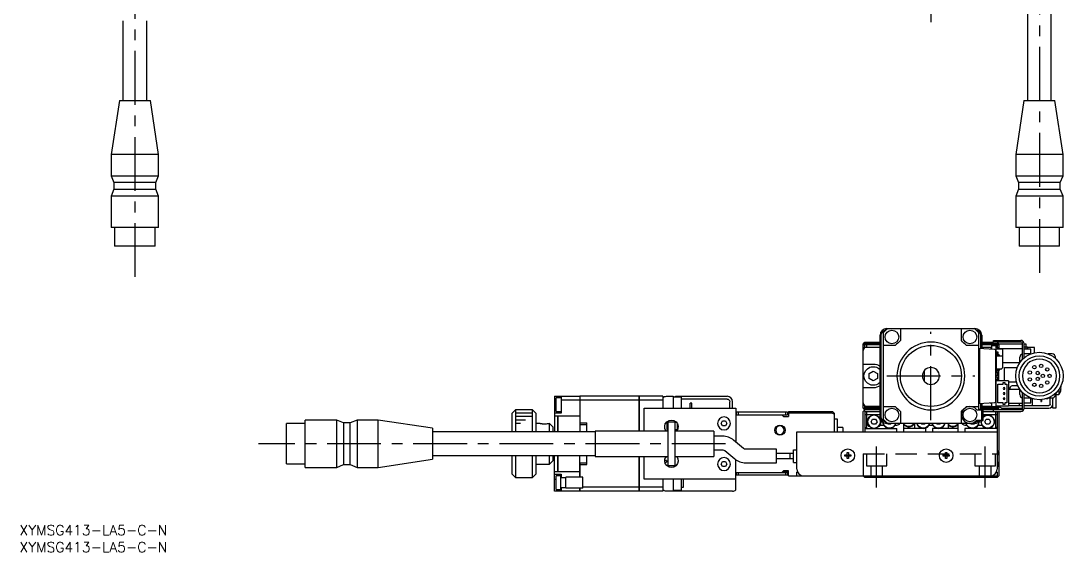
# Model space of a CAD drawing. Extents: x 0 to 659, y -8 to 385.
# Drawn here: x 0.4 to 307.7, y -8 to 148.8 of the extents above; entities that cross this region are included whole.
import ezdxf

# ---------------------------------------------------------------- set-up
doc = ezdxf.new("R2010")
doc.units = 0
doc.header["$LTSCALE"] = 0.5
doc.linetypes.add('CENTER', pattern=[50.8, 31.75, -6.35, 6.35, -6.35])
doc.linetypes.add('DASHED', pattern=[19.05, 12.7, -6.35])
for name, color, linetype in [('MSM_CENTER', 1, 'CENTER'), ('MSM_CONTINUOUS', 7, 'CONTINUOUS'), ('MSM_DASHED', 4, 'DASHED'), ('MSM_NARROW', 5, 'CONTINUOUS'), ('MSM_PART_NUMBER', 7, 'CONTINUOUS')]:
    doc.layers.add(name, color=color, linetype=linetype)
doc.styles.get("Standard").update_dxf_attribs({"font": 'txt.shx', "height": 1, "bigfont": 'bigfont.shx'})

# ---------------------------------------------------------------- blocks, each defined once
blk = doc.blocks.new('*U2')
at = {"layer": 'MSM_PART_NUMBER'}
blk.add_text('XYMSG413-LA5-C-N', height=3, dxfattribs=at).set_placement((0, -3))
blk = doc.blocks.new('*U3')
at = {"layer": 'MSM_PART_NUMBER'}
blk.add_text('XYMSG413-LA5-C-N', height=3, dxfattribs=at).set_placement((0, -8))

msp = doc.modelspace()

# ---------------------------------------------------------------- linework, layer by layer
at = {"layer": 'MSM_CENTER'}
for p, q in [((300.73, 217.31), (300.73, 72.31)), ((34, 165.31), (34, 72.31)), ((268.73, 164.31), (268.73, 146.31)), ((268.73, 31), (268.73, 57)), ((255.73, 44), (281.73, 44)), ((208.18, 24), (70.45, 24)), ((252.73, 11.11), (252.73, 23.2)), ((284.73, 11.11), (284.73, 23.2))]:
    msp.add_line(p, q, dxfattribs=at)
at = {"layer": 'MSM_CONTINUOUS'}
for p, q in [((297.23, 173.31), (297.23, 125.31)), ((304.23, 125.31), (304.23, 173.31)), ((30.5, 148.81), (30.5, 125.31)), ((37.5, 125.31), (37.5, 148.81)), ((29.43, 125.31), (27, 109.31)), ((29.43, 125.31), (38.57, 125.31)), ((41, 109.31), (38.57, 125.31)), ((296.16, 125.31), (293.73, 109.31)), ((296.16, 125.31), (305.3, 125.31)), ((307.73, 109.31), (305.3, 125.31)), ((27, 109.31), (27, 103.11)), ((41, 109.31), (27, 109.31)), ((41, 103.11), (41, 109.31)), ((293.73, 109.31), (293.73, 103.11)), ((307.73, 109.31), (293.73, 109.31)), ((307.73, 103.11), (307.73, 109.31)), ((27, 103.11), (27.85, 101.11)), ((27, 103.11), (41, 103.11)), ((40.15, 101.11), (41, 103.11)), ((293.73, 103.11), (294.58, 101.11)), ((293.73, 103.11), (307.73, 103.11)), ((306.88, 101.11), (307.73, 103.11)), ((27.85, 99.11), (27, 97.11)), ((27.85, 101.11), (27.85, 99.11)), ((40.15, 101.11), (27.85, 101.11)), ((27.85, 99.11), (40.15, 99.11)), ((40.15, 99.11), (40.15, 101.11)), ((41, 97.11), (40.15, 99.11)), ((294.58, 99.11), (293.73, 97.11)), ((294.58, 101.11), (294.58, 99.11)), ((306.88, 101.11), (294.58, 101.11)), ((294.58, 99.11), (306.88, 99.11)), ((306.88, 99.11), (306.88, 101.11)), ((307.73, 97.11), (306.88, 99.11)), ((27, 97.11), (27, 87.81)), ((41, 97.11), (27, 97.11)), ((41, 87.81), (41, 97.11)), ((293.73, 97.11), (293.73, 87.81)), ((307.73, 97.11), (293.73, 97.11)), ((307.73, 87.81), (307.73, 97.11)), ((41, 87.81), (27, 87.81)), ((28.05, 87.81), (28.05, 82.31)), ((39.95, 82.31), (39.95, 87.81)), ((307.73, 87.81), (293.73, 87.81)), ((294.78, 87.81), (294.78, 82.31)), ((306.68, 82.31), (306.68, 87.81)), ((39.95, 82.31), (28.05, 82.31)), ((306.68, 82.31), (294.78, 82.31)), ((253.73, 32), (253.73, 56)), ((254.11, 32), (254.11, 56)), ((254.73, 31.15), (254.73, 56.85)), ((255.73, 58), (281.73, 58)), ((259.73, 58), (259.73, 54.5)), ((277.73, 54.5), (277.73, 58)), ((282.73, 56.85), (282.73, 34)), ((283.35, 56), (283.35, 52.21)), ((283.73, 56), (283.73, 52.18)), ((248.98, 53.75), (248.73, 53.5)), ((249.23, 53.5), (248.73, 53)), ((248.73, 34.5), (248.73, 53.5)), ((248.73, 52.5), (249.73, 52.5)), ((248.98, 53.75), (249.23, 54)), ((249.23, 53.5), (248.98, 53.75)), ((249.23, 54), (253.73, 54)), ((253.73, 53.5), (249.23, 53.5)), ((249.23, 52.5), (249.23, 53.3)), ((249.23, 53.3), (253.73, 53.3)), ((249.73, 53.3), (249.73, 52.5)), ((249.73, 52.5), (253.73, 52.5)), ((258.23, 53), (254.73, 53)), ((282.73, 53), (279.23, 53)), ((282.73, 52.25), (287.45, 51.92)), ((283.73, 54), (287.23, 54)), ((288.23, 53.5), (283.73, 53.5)), ((283.73, 53.3), (288.23, 53.3)), ((283.73, 52.5), (286.73, 52.5)), ((286.73, 53), (287.93, 53)), ((286.73, 51.97), (286.73, 53)), ((287.23, 54), (287.23, 54.5)), ((287.23, 54.5), (295.23, 54.5)), ((295.53, 54), (287.23, 54)), ((287.73, 53), (287.73, 53.3)), ((287.93, 35), (287.93, 53)), ((287.93, 52.5), (288.73, 52.5)), ((288.23, 54), (288.48, 53.75)), ((288.48, 53.75), (288.23, 53.5)), ((288.73, 53), (288.23, 53.5)), ((288.23, 53.3), (288.23, 52.5)), ((288.73, 53.5), (288.48, 53.75)), ((288.73, 53.5), (295.73, 53.5)), ((288.73, 53.5), (288.73, 52)), ((295.73, 48.9), (295.73, 53.8)), ((296.23, 53.5), (296.73, 53.5)), ((296.23, 49.36), (296.23, 53.5)), ((297.23, 52.5), (296.23, 52.5)), ((296.73, 53.5), (296.73, 52.5)), ((296.73, 52.5), (296.73, 51.9)), ((297.23, 52.5), (297.23, 51.9)), ((299.23, 52.4), (297.23, 52.4)), ((299.23, 50.84), (299.23, 52.4)), ((283.03, 52.23), (283.03, 35.77)), ((286.73, 52), (286.3, 52)), ((287.73, 51.62), (287.73, 36.38)), ((289.93, 51.9), (287.93, 51.9)), ((287.93, 51.17), (288.48, 51.17)), ((287.93, 50.95), (288.16, 50.95)), ((287.93, 50.7), (288.16, 50.7)), ((287.93, 50.64), (288.16, 50.64)), ((287.93, 50.22), (288.01, 50.22)), ((288.03, 46.1), (288.03, 49.8)), ((288.13, 49.9), (289.71, 49.9)), ((288.16, 50.44), (288.16, 50.95)), ((288.26, 50.34), (288.59, 50.34)), ((288.59, 50.11), (288.26, 50.11)), ((288.48, 51.17), (288.48, 50.34)), ((288.48, 50.11), (288.48, 49.9)), ((288.69, 49.9), (288.69, 50.01)), ((288.73, 52), (288.73, 51.9)), ((295.73, 52), (288.73, 52)), ((288.92, 49.9), (288.92, 50.01)), ((289.81, 49.8), (289.81, 46.42)), ((289.93, 48.1), (289.93, 51.9)), ((294.98, 47.99), (294.98, 49.5)), ((298.23, 51.9), (296.23, 51.9)), ((298.13, 50.5), (296.23, 50.5)), ((296.23, 49.5), (296.4, 49.5)), ((298.23, 50.54), (298.23, 51.9)), ((304.48, 50.5), (303.33, 50.5)), ((305.48, 49.14), (305.48, 49.5)), ((248.73, 47.5), (251.73, 47.5)), ((287.93, 48.22), (288.03, 48.22)), ((287.93, 48.1), (288.03, 48.1)), ((288.03, 47.5), (287.93, 47.5)), ((287.93, 46.69), (288.03, 46.69)), ((289.78, 46.35), (289.46, 46.03)), ((289.81, 48.1), (289.93, 48.1)), ((289.81, 48), (294.98, 48)), ((290.48, 42.57), (290.48, 46.5)), ((290.48, 46.5), (294.19, 46.5)), ((250.48, 44.72), (251.73, 45.44)), ((250.48, 43.28), (250.48, 44.72)), ((251.73, 42.56), (250.48, 43.28)), ((251.73, 45.44), (252.98, 44.72)), ((252.98, 43.28), (251.73, 42.56)), ((252.98, 44.72), (252.98, 43.28)), ((266.73, 45.5), (266.73, 42.5)), ((287.93, 45.5), (287.93, 45.5)), ((288.16, 45.27), (287.93, 45.27)), ((288.16, 45.2), (287.93, 45.2)), ((288.16, 44.95), (287.93, 44.95)), ((287.93, 44.25), (288.73, 44.25)), ((287.93, 43.75), (288.73, 43.75)), ((289.39, 46), (288.13, 46)), ((288.16, 44.95), (288.16, 45.46)), ((288.16, 45), (288.73, 45)), ((288.17, 45.5), (288.73, 45.5)), ((288.59, 45.79), (288.26, 45.79)), ((288.26, 45.56), (288.59, 45.56)), ((288.35, 46), (288.35, 45.79)), ((288.35, 45.56), (288.35, 45.5)), ((288.35, 45), (288.35, 44.25)), ((288.35, 43.75), (288.35, 43)), ((288.48, 46), (288.48, 45.79)), ((288.48, 45.56), (288.48, 45.5)), ((288.48, 45), (288.48, 44.25)), ((288.48, 43.75), (288.48, 43)), ((288.69, 45.89), (288.69, 46)), ((288.73, 42.57), (288.73, 45.59)), ((288.92, 45.89), (288.92, 46)), ((251.73, 40.5), (248.73, 40.5)), ((287.93, 43), (288.73, 43)), ((291.63, 42.57), (287.93, 42.57)), ((288.43, 36.07), (288.43, 41.57)), ((288.43, 41.57), (290.08, 41.57)), ((290.08, 42.07), (290.58, 42.07)), ((290.08, 41.57), (290.08, 42.07)), ((290.58, 42.07), (290.58, 41.57)), ((290.58, 41.57), (291.13, 41.57)), ((291.13, 41.57), (291.13, 36.07)), ((291.63, 42.57), (291.63, 35.07)), ((293.96, 42.2), (291.63, 42.2)), ((294.98, 40), (291.63, 40)), ((294.36, 41.1), (292.73, 41.1)), ((294.98, 38.5), (294.98, 40.01)), ((307, 40.32), (307, 40.68)), ((307, 40.68), (307.12, 40.68)), ((307.12, 40.32), (307, 40.32)), ((157.73, 38), (157.73, 27.5)), ((157.73, 38), (165.23, 38)), ((158.23, 33.5), (158.23, 37.5)), ((159.73, 37.5), (158.23, 37.5)), ((159.73, 38), (159.73, 33)), ((165.23, 38), (165.23, 27.5)), ((165.23, 37.99), (165.24, 37.99)), ((165.24, 38), (165.24, 29.65)), ((182.73, 38), (165.24, 38)), ((182.73, 27.75), (182.73, 38)), ((182.73, 37.99), (182.74, 37.99)), ((182.74, 38), (182.74, 27.75)), ((189.73, 38), (182.74, 38)), ((189.73, 38), (189.73, 34.5)), ((190.73, 38), (192.73, 38)), ((192.73, 38), (192.73, 34.5)), ((195.23, 37.75), (192.73, 37.75)), ((193.43, 37.75), (193.43, 38)), ((193.43, 38), (208.63, 38)), ((193.93, 38), (193.93, 37.75)), ((195.23, 34.5), (195.23, 37.75)), ((208.63, 37.2), (195.23, 37.2)), ((295.73, 34.2), (295.73, 39.1)), ((296.23, 34.5), (296.23, 38.64)), ((296.4, 38.5), (296.23, 38.5)), ((296.23, 37.5), (298.13, 37.5)), ((298.23, 36.1), (298.23, 37.46)), ((298.7, 37.3), (298.23, 37.3)), ((298.73, 35.3), (298.73, 37.29)), ((301.1, 37.01), (301.1, 36.5)), ((301.35, 37.03), (301.35, 36.5)), ((303.23, 37.3), (302.76, 37.3)), ((303.23, 37.3), (303.23, 37.46)), ((303.33, 37.5), (304.48, 37.5)), ((303.93, 35.7), (303.93, 37.5)), ((304.73, 34.5), (304.73, 37.53)), ((305.48, 38.5), (305.48, 38.86)), ((305.53, 38.9), (305.53, 34.5)), ((305.53, 38.5), (306.43, 38.5)), ((306.43, 39.93), (306.43, 38.5)), ((307, 39.61), (307, 39.61)), ((146.23, 34), (145.23, 33)), ((146.23, 34), (146.23, 27.5)), ((151.23, 34), (146.23, 34)), ((151.23, 27.5), (151.23, 34)), ((152.23, 33), (151.23, 34)), ((157.73, 34.5), (158.23, 34.5)), ((165.23, 36.85), (159.73, 36.85)), ((165.23, 36.84), (165.24, 36.84)), ((182.73, 36.85), (165.24, 36.85)), ((182.73, 36.84), (182.74, 36.84)), ((189.73, 36.85), (182.74, 36.85)), ((184.23, 27.75), (184.23, 34.5)), ((184.23, 34.5), (211.23, 34.5)), ((197.73, 34.5), (197.73, 36)), ((198.23, 36), (197.73, 36)), ((198.23, 34.5), (198.23, 36)), ((209.43, 34.5), (209.43, 36.4)), ((210.23, 34.5), (210.23, 36.4)), ((211.23, 34.5), (211.23, 24.46)), ((248.73, 35.5), (248.93, 35.5)), ((248.73, 34.5), (253.73, 34.5)), ((248.73, 34.5), (248.98, 34.25)), ((248.98, 34.25), (249.23, 34.5)), ((249.23, 34), (248.98, 34.25)), ((249.23, 34), (248.98, 33.75)), ((249.23, 34.7), (249.23, 35.23)), ((253.73, 34.7), (249.23, 34.7)), ((253.73, 34), (249.23, 34)), ((249.73, 35.1), (249.73, 34.7)), ((249.73, 35.1), (253.73, 35.1)), ((254.73, 35), (258.23, 35)), ((279.23, 35), (282.73, 35)), ((282.23, 34), (283.63, 34)), ((287.45, 36.08), (282.73, 35.75)), ((283.03, 34.1), (283.03, 34)), ((284.13, 34.1), (283.03, 34.1)), ((283.35, 35.79), (283.35, 34.1)), ((283.63, 34), (283.63, 31)), ((283.73, 35.82), (283.73, 34.1)), ((283.73, 35.1), (286.73, 35.1)), ((288.23, 34.7), (283.73, 34.7)), ((283.73, 34.5), (288.73, 34.5)), ((284.13, 30.9), (284.13, 34.1)), ((288.23, 34), (284.13, 34)), ((286.3, 36), (286.73, 36)), ((286.73, 35), (286.73, 36.03)), ((286.73, 35), (287.93, 35)), ((295.53, 34), (287.23, 34)), ((287.23, 33.5), (287.23, 34)), ((287.73, 34.7), (287.73, 35)), ((291.63, 35.07), (287.93, 35.07)), ((288.23, 35.07), (288.23, 34.7)), ((288.23, 34.5), (288.48, 34.25)), ((288.48, 34.25), (288.23, 34)), ((290.08, 36.07), (288.43, 36.07)), ((288.48, 34.25), (288.73, 34.5)), ((288.73, 34.5), (288.73, 35.07)), ((289.93, 34.5), (295.73, 34.5)), ((290.08, 35.57), (290.08, 36.07)), ((290.58, 35.57), (290.08, 35.57)), ((291.13, 36.07), (290.58, 36.07)), ((290.58, 36.07), (290.58, 35.57)), ((291.63, 36), (295.73, 36)), ((291.63, 35.3), (295.73, 35.3)), ((294.73, 36), (294.73, 35.3)), ((296.23, 36.1), (298.23, 36.1)), ((296.23, 35.3), (303.53, 35.3)), ((296.23, 34.5), (303.53, 34.5)), ((301.1, 36.5), (301.35, 36.5)), ((305.53, 34.5), (304.73, 34.5)), ((84.23, 17), (84.23, 31)), ((93.53, 31), (84.23, 31)), ((93.53, 17), (93.53, 31)), ((95.53, 30.15), (93.53, 31)), ((99.53, 31), (97.53, 30.15)), ((99.53, 31), (99.53, 17)), ((105.73, 31), (99.53, 31)), ((105.73, 17), (105.73, 31)), ((121.73, 28.57), (105.73, 31)), ((145.23, 27.5), (145.23, 33)), ((152.23, 33), (152.23, 27.5)), ((159.73, 33), (157.73, 33)), ((157.93, 32.23), (157.73, 32.23)), ((157.93, 32.25), (157.93, 32.23)), ((157.93, 32.25), (158.73, 32.25)), ((158.23, 33.5), (159.73, 33.5)), ((158.73, 27.5), (158.73, 32.25)), ((158.73, 32.24), (158.74, 32.24)), ((158.74, 32.25), (158.74, 27.5)), ((158.74, 32.25), (165.23, 32.25)), ((206.86, 30), (207.3, 30.75)), ((207.3, 30.75), (208.16, 30.75)), ((208.16, 30.75), (208.59, 30)), ((226.43, 33.3), (211.23, 33.3)), ((211.23, 32.5), (226.43, 32.5)), ((211.43, 32.5), (211.43, 33.3)), ((211.93, 33.3), (211.93, 32.5)), ((225.23, 32), (224.73, 32.5)), ((225.23, 32), (226.73, 32)), ((225.93, 32.5), (225.93, 33.3)), ((226.43, 33.3), (226.43, 32.5)), ((226.73, 33.5), (226.73, 32)), ((226.73, 33.5), (239.73, 33.5)), ((239.62, 33), (226.73, 33)), ((239.62, 33), (239.12, 33.5)), ((240.23, 32.69), (239.62, 33)), ((239.73, 33.5), (240.23, 33)), ((240.23, 33), (240.23, 27.5)), ((241.23, 31.25), (240.23, 31.25)), ((241.23, 27.5), (241.23, 31.25)), ((248.98, 33.75), (248.73, 33.5)), ((248.73, 27.5), (248.73, 33.5)), ((249.23, 33.5), (248.98, 33.75)), ((249.23, 33.5), (253.73, 33.5)), ((249.23, 33.5), (249.23, 27.5)), ((253.73, 32.5), (249.23, 32.5)), ((249.73, 33.5), (249.73, 28.5)), ((251.11, 30.5), (251.55, 31.25)), ((251.55, 31.25), (252.41, 31.25)), ((252.41, 31.25), (252.84, 30.5)), ((253.79, 31.5), (253.71, 31.5)), ((259.73, 33.5), (259.73, 30)), ((277.73, 30), (277.73, 33.5)), ((282.23, 31), (283.63, 31)), ((283.03, 31), (283.03, 30.9)), ((283.03, 30.9), (284.13, 30.9)), ((284.13, 33.5), (287.23, 33.5)), ((288.23, 32.5), (284.13, 32.5)), ((284.61, 30.5), (285.05, 31.25)), ((285.05, 31.25), (285.91, 31.25)), ((285.91, 31.25), (286.34, 30.5)), ((287.23, 33.5), (295.23, 33.5)), ((287.73, 33.5), (287.73, 28.5)), ((288.23, 33.5), (288.23, 16.5)), ((288.73, 33.5), (288.73, 22)), ((78.73, 18.05), (78.73, 29.95)), ((84.23, 29.95), (78.73, 29.95)), ((95.53, 30.15), (95.53, 17.85)), ((97.53, 30.15), (95.53, 30.15)), ((97.53, 17.85), (97.53, 30.15)), ((121.73, 28.57), (121.73, 19.43)), ((153.23, 30), (152.23, 30)), ((155.98, 30), (155.98, 30)), ((156.23, 27.5), (156.23, 30)), ((156.23, 30), (157.23, 29)), ((157.23, 29), (157.23, 27.5)), ((165.23, 29.65), (167.23, 29.65)), ((165.24, 30.15), (167.23, 30.15)), ((167.23, 27.5), (167.23, 30.15)), ((169.73, 27.75), (169.73, 20.25)), ((191.23, 27.75), (169.73, 27.75)), ((191.23, 30.22), (190.91, 30.22)), ((190.91, 30.22), (190.91, 28.22)), ((190.91, 28.22), (191.23, 28.22)), ((191.23, 17.5), (191.23, 30.5)), ((191.23, 30.5), (193.23, 30.5)), ((193.23, 30.5), (193.23, 17.5)), ((193.81, 30.22), (193.23, 30.22)), ((193.23, 28.22), (194.06, 28.22)), ((204.73, 27.75), (193.23, 27.75)), ((194.06, 28.22), (194.06, 29.8)), ((204.73, 27.75), (204.73, 20.25)), ((207.3, 29.25), (206.86, 30)), ((208.16, 29.25), (207.3, 29.25)), ((208.59, 30), (208.16, 29.25)), ((242.73, 28.75), (241.23, 28.75)), ((242.73, 28.75), (242.73, 27.5)), ((249.73, 28.5), (249.23, 29)), ((249.23, 28.5), (258.73, 28.5)), ((251.55, 29.75), (251.11, 30.5)), ((252.41, 29.75), (251.55, 29.75)), ((252.84, 30.5), (252.41, 29.75)), ((253.71, 29.5), (254.75, 29.5)), ((281.73, 30), (255.73, 30)), ((256.05, 29.75), (255.9, 30)), ((256.91, 29.75), (256.05, 29.75)), ((257.06, 30), (256.91, 29.75)), ((258.21, 29.5), (258.73, 29.5)), ((258.73, 27.5), (258.73, 28.5)), ((260.73, 27.5), (260.73, 30)), ((267.23, 28.5), (260.73, 28.5)), ((263.93, 30), (263.93, 28.5)), ((266.05, 29.75), (265.9, 30)), ((266.91, 29.75), (266.05, 29.75)), ((267.06, 30), (266.91, 29.75)), ((267.23, 27.5), (267.23, 28.5)), ((268.21, 29.5), (269.25, 29.5)), ((276.73, 28.5), (269.23, 28.5)), ((269.23, 28.5), (269.23, 27.5)), ((270.55, 29.75), (270.4, 30)), ((271.41, 29.75), (270.55, 29.75)), ((271.56, 30), (271.41, 29.75)), ((273.93, 28.5), (273.93, 30)), ((276.73, 27.5), (276.73, 30)), ((278.73, 29.5), (279.25, 29.5)), ((288.23, 28.5), (278.73, 28.5)), ((278.73, 28.5), (278.73, 27.5)), ((280.55, 29.75), (280.4, 30)), ((281.41, 29.75), (280.55, 29.75)), ((281.56, 30), (281.41, 29.75)), ((282.71, 29.5), (283.75, 29.5)), ((285.05, 29.75), (284.61, 30.5)), ((285.91, 29.75), (285.05, 29.75)), ((286.34, 30.5), (285.91, 29.75)), ((288.23, 29), (287.73, 28.5)), ((169.73, 27.5), (121.73, 27.5)), ((207.33, 26.21), (204.73, 26.21)), ((213.46, 22.58), (210.54, 25.04)), ((229.23, 16.5), (229.23, 27.5)), ((229.23, 27.5), (288.23, 27.5)), ((204.73, 22.21), (207.33, 22.21)), ((207.97, 21.97), (210.89, 19.52)), ((223.23, 22.35), (214.11, 22.35)), ((223.23, 18.35), (223.23, 22.35)), ((228.23, 22.2), (229.23, 22.2)), ((228.23, 18.5), (228.23, 22.2)), ((288.23, 22), (288.48, 21.75)), ((288.23, 21.5), (288.48, 21.75)), ((288.48, 21.75), (288.73, 22)), ((288.63, 21.9), (288.63, 21.7)), ((288.63, 21.8), (288.73, 21.7)), ((288.73, 21.7), (288.73, 14.5)), ((105.73, 17), (121.73, 19.43)), ((121.73, 20.5), (169.73, 20.5)), ((145.23, 15), (145.23, 20.5)), ((146.23, 20.5), (146.23, 14)), ((151.23, 14), (151.23, 20.5)), ((152.23, 20.5), (152.23, 15)), ((156.23, 18), (156.23, 20.5)), ((157.23, 19), (156.23, 18)), ((157.23, 20.5), (157.23, 19)), ((157.73, 10), (157.73, 20.5)), ((158.73, 15.75), (158.73, 20.5)), ((158.74, 20.5), (158.74, 15.75)), ((165.23, 14.1), (165.23, 20.5)), ((167.23, 17.85), (167.23, 20.5)), ((169.73, 20.25), (191.23, 20.25)), ((182.73, 10), (182.73, 20.25)), ((182.74, 20.25), (182.74, 10)), ((184.23, 13.5), (184.23, 20.25)), ((190.73, 19.07), (190.23, 19.07)), ((190.27, 18.57), (190.73, 18.57)), ((190.54, 20.07), (190.73, 20.07)), ((190.73, 20.25), (190.73, 20.07)), ((190.73, 19.07), (190.73, 18.57)), ((193.23, 20.25), (204.73, 20.25)), ((206.86, 18), (207.3, 18.75)), ((207.3, 18.75), (208.16, 18.75)), ((208.16, 18.75), (208.59, 18)), ((211.23, 10.38), (211.23, 19.26)), ((228.23, 21.1), (223.23, 21.1)), ((223.23, 19.6), (228.23, 19.6)), ((227.23, 19.6), (227.23, 21.1)), ((228.23, 18.5), (229.23, 18.5)), ((243.34, 20.32), (243.34, 20.68)), ((243.34, 20.68), (244.05, 20.68)), ((244.05, 20.32), (243.34, 20.32)), ((244.05, 20.68), (244.05, 21.39)), ((244.05, 21.39), (244.41, 21.39)), ((244.06, 20.67), (244.05, 20.68)), ((244.06, 20.33), (244.05, 20.32)), ((244.05, 19.61), (244.05, 20.32)), ((244.41, 19.61), (244.05, 19.61)), ((244.06, 20.33), (244.06, 20.67)), ((244.06, 20.67), (244.4, 20.67)), ((244.4, 20.33), (244.06, 20.33)), ((244.4, 20.67), (244.41, 20.68)), ((244.4, 20.67), (244.4, 20.33)), ((244.4, 20.33), (244.41, 20.32)), ((244.41, 21.39), (244.41, 20.68)), ((244.41, 20.68), (245.11, 20.68)), ((245.11, 20.32), (244.41, 20.32)), ((244.41, 20.32), (244.41, 19.61)), ((245.11, 20.68), (245.11, 20.32)), ((272.34, 20.68), (273.05, 20.68)), ((272.34, 20.32), (272.34, 20.68)), ((273.05, 20.32), (272.34, 20.32)), ((273.05, 20.68), (273.05, 21.39)), ((273.05, 21.39), (273.41, 21.39)), ((273.06, 20.67), (273.05, 20.68)), ((273.06, 20.33), (273.05, 20.32)), ((273.05, 19.61), (273.05, 20.32)), ((273.41, 19.61), (273.05, 19.61)), ((273.06, 20.67), (273.4, 20.67)), ((273.06, 20.33), (273.06, 20.67)), ((273.4, 20.33), (273.06, 20.33)), ((273.4, 20.67), (273.41, 20.68)), ((273.4, 20.67), (273.4, 20.33)), ((273.4, 20.33), (273.41, 20.32)), ((273.41, 21.39), (273.41, 20.68)), ((273.41, 20.68), (274.11, 20.68)), ((274.11, 20.32), (273.41, 20.32)), ((273.41, 20.32), (273.41, 19.61)), ((274.11, 20.68), (274.11, 20.32)), ((288.23, 21.4), (288.33, 21.4)), ((288.73, 21.2), (288.23, 21.2)), ((288.23, 21), (288.73, 21)), ((288.73, 21), (288.23, 20.5)), ((288.53, 18.5), (288.23, 18.5)), ((288.53, 17.3), (288.53, 18.5)), ((78.73, 18.05), (84.23, 18.05)), ((84.23, 17), (93.53, 17)), ((93.53, 17), (95.53, 17.85)), ((95.53, 17.85), (97.53, 17.85)), ((97.53, 17.85), (99.53, 17)), ((99.53, 17), (105.73, 17)), ((152.23, 18), (156.23, 18)), ((157.73, 15.77), (157.93, 15.77)), ((157.93, 15.77), (157.93, 15.75)), ((158.73, 15.75), (157.93, 15.75)), ((158.73, 15.76), (158.74, 15.76)), ((165.23, 15.75), (158.74, 15.75)), ((165.23, 18.35), (167.23, 18.35)), ((165.24, 18.35), (165.24, 14.1)), ((165.24, 17.85), (167.23, 17.85)), ((193.23, 17.5), (191.23, 17.5)), ((207.3, 17.25), (206.86, 18)), ((208.16, 17.25), (207.3, 17.25)), ((208.59, 18), (208.16, 17.25)), ((211.23, 15.5), (226.43, 15.5)), ((211.43, 14.7), (211.43, 15.5)), ((211.93, 15.5), (211.93, 14.7)), ((214.11, 18.35), (223.23, 18.35)), ((224.73, 15.5), (225.23, 16)), ((224.98, 15.75), (226.73, 15.75)), ((226.73, 16), (225.23, 16)), ((225.93, 14.7), (225.93, 15.5)), ((226.43, 15.5), (226.43, 14.7)), ((226.73, 14.5), (226.73, 16)), ((229.23, 14.5), (229.23, 15.7)), ((288.53, 17.3), (288.23, 17.3)), ((288.23, 15.7), (288.23, 14.5)), ((145.23, 15), (146.23, 14)), ((146.23, 14), (151.23, 14)), ((151.23, 14), (152.23, 15)), ((157.73, 15), (159.73, 15)), ((157.73, 13.5), (158.23, 13.5)), ((158.23, 10.5), (158.23, 14.5)), ((159.63, 14.5), (158.23, 14.5)), ((159.63, 10), (159.63, 15)), ((159.63, 14), (161.13, 14)), ((159.73, 15), (159.73, 14)), ((161.13, 10.9), (161.13, 14.1)), ((166.13, 14.1), (161.13, 14.1)), ((166.13, 10.9), (166.13, 14.1)), ((211.23, 13.5), (184.23, 13.5)), ((189.73, 13.5), (189.73, 10)), ((192.73, 13.5), (192.73, 10)), ((195.23, 10.25), (195.23, 13.5)), ((195.73, 13.5), (195.73, 11.05)), ((226.43, 14.7), (211.43, 14.7)), ((226.73, 14.5), (288.23, 14.5)), ((248.73, 14.5), (249.23, 14)), ((248.98, 14.25), (249.23, 14.5)), ((288.23, 14), (249.23, 14)), ((288.23, 14.5), (288.48, 14.25)), ((288.23, 14), (288.48, 14.25)), ((288.48, 14.25), (288.73, 14.5)), ((165.23, 10), (157.73, 10)), ((158.23, 10.5), (159.63, 10.5)), ((161.13, 11), (159.63, 11)), ((159.73, 11), (159.73, 10)), ((166.13, 10.9), (161.13, 10.9)), ((165.23, 10), (165.23, 10.9)), ((165.23, 10.01), (165.24, 10.01)), ((165.24, 10.9), (165.24, 10)), ((182.73, 10), (165.24, 10)), ((182.73, 11.15), (166.13, 11.15)), ((182.73, 11.16), (182.74, 11.16)), ((182.73, 10.01), (182.74, 10.01)), ((189.73, 11.15), (182.74, 11.15)), ((189.73, 10), (182.74, 10)), ((210.23, 10), (190.73, 10)), ((192.73, 10.25), (195.23, 10.25)), ((195.73, 11.05), (195.23, 11.05))]:
    msp.add_line(p, q, dxfattribs=at)
for centre, radius in [((257.23, 55.5), 2), ((280.23, 55.5), 2), ((268.73, 44), 9), ((300.73, 44), 7), ((300.73, 44), 5.95), ((299.23, 46.6), 0.5), ((301.25, 46.95), 0.5), ((303.03, 45.93), 0.5), ((297.91, 45.03), 0.5), ((297.91, 42.97), 0.5), ((300.23, 44.87), 0.5), ((300.23, 43.13), 0.5), ((301.73, 44), 0.5), ((303.73, 44), 0.5), ((299.23, 41.4), 0.5), ((301.25, 41.05), 0.5), ((303.03, 42.07), 0.5), ((257.23, 32.5), 2), ((280.23, 32.5), 2), ((251.98, 30.5), 2), ((244.23, 20.5), 2), ((273.23, 20.5), 2)]:
    msp.add_circle(centre, radius, dxfattribs=at)
at = {"layer": 'MSM_CONTINUOUS', "extrusion": (0, 0, -1)}
for centre, radius in [((-268.73, 44), 10), ((-268.73, 44), 2.5), ((-300.73, 44), 5), ((-290.33, 40.32), 0.25), ((-290.33, 38.82), 0.25), ((-290.33, 37.32), 0.25), ((-207.73, 30), 1.9), ((-251.98, 30.5), 1.9), ((-224.23, 28), 1.25), ((-207.73, 18), 1.9)]:
    msp.add_circle(centre, radius, dxfattribs=at)
at = {"layer": 'MSM_CONTINUOUS'}
for centre, radius, start, end in [((255.73, 56), 2, 90, 180), ((281.73, 56), 2, 0, 90), ((249.73, 51.5), 1, 90, 180), ((287.73, 51.5), 1, 23.5781, 78.463), ((295.23, 53.5), 1, 0, 90), ((288.26, 50.44), 0.33, 180, 270), ((288.13, 49.8), 0.1, 90, 180), ((288.59, 50.01), 0.33, 0, 90), ((289.71, 49.8), 0.1, 0, 90), ((295.98, 49.5), 1, 104.4775, 180), ((304.48, 49.5), 1, 0, 90), ((288.13, 46.1), 0.1, 180, 270), ((289.71, 46.42), 0.1, 315, 0), ((288.26, 45.46), 0.33, 90, 180), ((288.59, 45.89), 0.33, 270, 0), ((289.39, 46.1), 0.1, 270, 315), ((292.73, 40.35), 0.75, 90, 207.8182), ((296.73, 40.35), 2, 178.7493, 190.0787), ((303.93, 40.5), 3.19, 343.8933, 356.7703), ((303.93, 40.5), 3.19, 3.2297, 9.8901), ((208.63, 36.4), 1.6, 0, 90), ((295.98, 38.5), 1, 180, 255.5225), ((304.48, 38.5), 1, 270, 0), ((303.93, 40.5), 3.2, 321.3178, 343.8775), ((249.73, 36.1), 1, 180, 270), ((280.23, 32.5), 2.5, 36.8699, 323.1301), ((289.93, 35.7), 1.2, 211.3883, 270), ((295.23, 34.5), 1, 270, 0), ((303.53, 35.7), 1.2, 270, 0), ((255.73, 32), 2, 180, 270), ((281.73, 32), 2, 270, 326.633), ((285.48, 30.5), 2, 168.4631, 132.4541), ((154.73, 35.87), 6, 257.9767, 282.0233), ((256.48, 30.5), 2, 181.777, 345.5225), ((258.73, 30.5), 1, 270, 329.9999), ((262.23, 31), 2, 221.4096, 328.2117), ((266.48, 30.5), 2, 194.4775, 345.5225), ((270.98, 30.5), 2, 194.4775, 345.5225), ((275.23, 31), 2, 228.5904, 318.5904), ((278.73, 30.5), 1, 210.0001, 270), ((280.98, 30.5), 2, 194.4775, 358.223), ((207.33, 21.21), 5, 50, 90), ((288.33, 21.7), 0.3, 270, 360), ((214.11, 23.35), 5, 230, 270), ((231.23, 16.5), 2, 180, 270), ((286.23, 16.5), 2, 270, 0), ((210.23, 11.5), 1.5, 270, 311.8103)]:
    msp.add_arc(centre, radius, start, end, dxfattribs=at)
at = {"layer": 'MSM_CONTINUOUS', "extrusion": (0, 0, -1)}
for centre, radius, start, end in [((-255.73, 56), 1.62, 0, 80.2735), ((-268.73, 44), 19, 42.5369, 47.4631), ((-268.73, 44), 19, 132.5369, 137.4631), ((-281.73, 56), 1.62, 99.7265, 180), ((-245.56, 67.16), 19, 221.7998, 228.2002), ((-291.89, 67.16), 19, 311.7998, 318.2002), ((-295.53, 53.8), 0.2, 90, 180), ((-287.43, 51.62), 0.3, 94, 180), ((-288.26, 50.44), 0.1, 270, 0), ((-288.59, 50.01), 0.1, 90, 180), ((-251.73, 44), 2.75, 223.3418, 136.6582), ((-251.73, 44), 3.5, 90, 124.8499), ((-288.26, 45.46), 0.1, 0, 90), ((-288.59, 45.89), 0.1, 180, 270), ((-251.73, 44), 3.5, 235.1501, 270), ((-190.73, 36.5), 1.5, 48.1897, 90), ((-208.63, 36.4), 0.8, 90, 180), ((-245.56, 20.84), 19, 131.7998, 138.2002), ((-291.89, 20.84), 19, 41.7998, 48.2002), ((-287.43, 36.38), 0.3, 180, 266), ((-295.53, 34.2), 0.2, 180, 270), ((-303.53, 35.7), 0.4, 180, 270), ((-192.23, 29), 2, 321.3178, 218.6822), ((-255.73, 32), 1.62, 279.7265, 0), ((-268.73, 44), 19, 312.5369, 317.4631), ((-268.73, 44), 19, 223.1736, 227.4631), ((-281.73, 32), 1.62, 218.1727, 260.2735), ((-285.48, 30.5), 1.9, 44.7222, 12.1532), ((-256.48, 30.5), 1.9, 195.2576, 355.7768), ((-262.23, 31), 1.9, 211.7569, 322.1364), ((-266.48, 30.5), 1.9, 195.2576, 344.7425), ((-270.98, 30.5), 1.9, 195.2576, 344.7425), ((-275.23, 31), 1.9, 217.8636, 313.1736), ((-280.98, 30.5), 1.9, 184.2233, 344.7425), ((-207.33, 21.21), 1, 90, 130), ((-214.11, 23.35), 1, 270, 310), ((-192.23, 19), 2, 141.3178, 38.6822), ((-193.53, 17.33), 0.2, 359.1937, 104.9256), ((-190.73, 11.5), 1.5, 270, 311.8103)]:
    msp.add_arc(centre, radius, start, end, dxfattribs=at)
at = {"layer": 'MSM_DASHED'}
for p, q in [((248.73, 21), (288.23, 21)), ((248.73, 21), (248.73, 14.5)), ((249.73, 21), (249.73, 17.5)), ((255.73, 17.5), (255.73, 21)), ((281.73, 21), (281.73, 17.5)), ((287.73, 17.5), (287.73, 21)), ((249.73, 17.5), (255.73, 17.5)), ((250.98, 17.5), (250.98, 14)), ((254.48, 14), (254.48, 17.5)), ((281.73, 17.5), (287.73, 17.5)), ((282.98, 17.5), (282.98, 14)), ((286.48, 14), (286.48, 17.5))]:
    msp.add_line(p, q, dxfattribs=at)
at = {"layer": 'MSM_NARROW'}
for p, q in [((151.23, 33), (146.23, 33)), ((151.23, 32), (146.23, 32)), ((149.23, 31), (146.23, 31)), ((147.73, 30), (146.23, 30)), ((153.47, 29.94), (153.23, 30))]:
    msp.add_line(p, q, dxfattribs=at)
msp.add_circle((224.23, 28), 1.5, dxfattribs=at)
at = {"layer": 'MSM_NARROW', "extrusion": (0, 0, -1)}
msp.add_arc((-154.73, 35.79), 5.98, 255.5018, 282.208, dxfattribs=at)

# ---------------------------------------------------------------- block references
at = {"layer": 'MSM_CONTINUOUS'}
for name in ['*U2', '*U3']:
    msp.add_blockref(name, (0, 0), dxfattribs=at)

doc.saveas('drawing.dxf')
